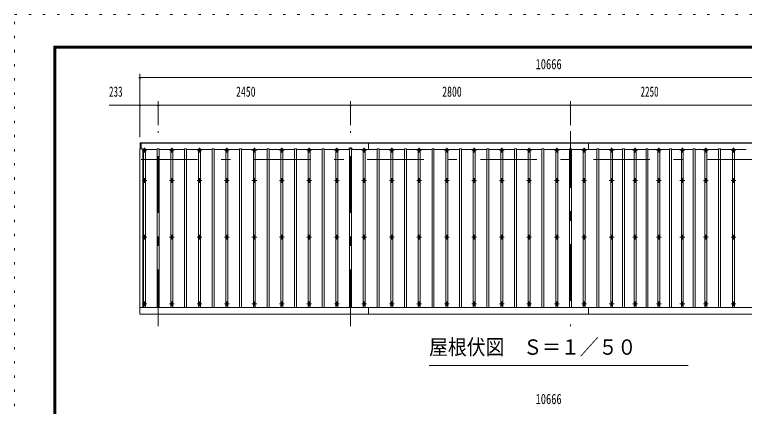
# Model space of a CAD drawing. Units: millimetres, scale not verified, with parts at other scales. Extents: x -25407 to 25413, y -10500 to 10500.
# Drawn here: x -4287 to 5005, y 5516 to 10500 of the extents above; entities that cross this region are included whole.
import ezdxf
from ezdxf.enums import TextEntityAlignment as Align

# ---------------------------------------------------------------- set-up
doc = ezdxf.new("R2010")
doc.units = ezdxf.units.MM
doc.header["$LTSCALE"] = 60
doc.linetypes.add('USER3', pattern=[24, 12, -5, 2, -5])
doc.linetypes.add('USER4', pattern=[3, 0.5, -2.5])
for name, color, linetype, lineweight in [('0-2_1-05BOLD', 7, 'Continuous', 18), ('0-3_1-25CENTER', 3, 'USER3', 18), ('0-4_1-45THIN', 4, 'Continuous', 18), ('0-5_1-55DIM', 3, 'Continuous', 18), ('0-C_F-F1PAPER', 5, 'Continuous', 18), ('0-D_F-E_J_ADD', 5, 'USER4', 18)]:
    doc.layers.add(name, color=color, linetype=linetype, lineweight=lineweight)
doc.styles.add('ＭＳ ゴシック', font='')
doc.styles.get('ＭＳ ゴシック').set_extended_font_data('MS Gothic')

msp = doc.modelspace()

# ---------------------------------------------------------------- linework, layer by layer
at = {"layer": '0-2_1-05BOLD'}
for p, q in [((-2677.74, 8790.67), (-2677.74, 8867.67)), ((-2677.74, 8862.67), (7958.26, 8862.67)), ((220.26, 8784.63), (220.26, 8867.67)), ((3020.26, 8784.63), (3020.26, 8867.67)), ((-2692.74, 6773.43), (7973.26, 6773.43)), ((220.26, 6773.43), (220.26, 6687.67)), ((3020.26, 6773.43), (3020.26, 6687.67))]:
    msp.add_line(p, q, dxfattribs=at)
for points in [[(7968.26, 8867.67), (-2687.74, 8867.67), (-2687.74, 8790.67)], [(-2692.74, 8790.67), (-2652.74, 8790.67), (-2652.74, 6773.43)], [(7933.26, 6773.43), (7933.26, 8790.67), (7973.26, 8790.67), (7973.26, 6687.67), (-2692.74, 6687.67), (-2692.74, 8790.67)]]:
    msp.add_lwpolyline(points, dxfattribs=at)
for centre in [(-2634.74, 8390.17), (-2284.74, 8390.17), (-1934.74, 8390.17), (-1584.74, 8390.17), (-1234.74, 8390.17), (-884.74, 8390.17), (-534.75, 8390.17), (-184.74, 8390.17), (165.26, 8390.17), (515.26, 8390.17), (865.26, 8390.17), (1215.26, 8390.17), (1565.26, 8390.17), (1915.26, 8390.17), (2265.26, 8390.17), (2615.26, 8390.17), (2965.26, 8390.17), (3315.26, 8390.17), (3615.26, 8390.17), (3915.26, 8390.17), (4215.26, 8390.17), (4515.26, 8390.17), (4865.26, 8390.17), (-2634.74, 7668.51), (-2284.74, 7668.51), (-1934.74, 7668.51), (-1584.74, 7668.51), (-1234.74, 7668.51), (-884.74, 7668.51), (-534.75, 7668.51), (-184.74, 7668.51), (165.26, 7668.51), (515.26, 7668.51), (865.26, 7668.51), (1215.26, 7668.51), (1565.26, 7668.51), (1915.26, 7668.51), (2265.26, 7668.51), (2615.26, 7668.51), (2965.26, 7668.51), (3315.26, 7668.51), (3615.26, 7668.51), (3915.26, 7668.51), (4215.26, 7668.51), (4515.26, 7668.51), (4865.26, 7668.51), (-2634.74, 6820.85), (-2284.74, 6820.85), (-1934.74, 6820.85), (-1584.74, 6820.85), (-1234.74, 6820.85), (-884.74, 6820.85), (-534.75, 6820.85), (-184.74, 6820.85), (165.26, 6820.85), (515.26, 6820.85), (865.26, 6820.85), (1215.26, 6820.85), (1565.26, 6820.85), (1915.26, 6820.85), (2265.26, 6820.85), (2615.26, 6820.85), (2965.26, 6820.85), (3315.26, 6820.85), (3615.26, 6820.85), (3915.26, 6820.85), (4215.26, 6820.85), (4515.26, 6820.85), (4865.26, 6820.85)]:
    msp.add_circle(centre, 10, dxfattribs=at)
for centre, radius, start, end in [((-2634.74, 8765.7), 14.5, 46.39838, 133.60162), ((-2634.74, 8786.71), 14.5, 226.3961, 313.6039), ((-2284.74, 8765.7), 14.5, 46.39838, 133.60162), ((-2284.74, 8786.71), 14.5, 226.3961, 313.6039), ((-1934.74, 8765.7), 14.5, 46.39838, 133.60162), ((-1934.74, 8786.71), 14.5, 226.3961, 313.6039), ((-1584.74, 8765.7), 14.5, 46.39838, 133.60162), ((-1584.74, 8786.71), 14.5, 226.3961, 313.6039), ((-1234.74, 8765.7), 14.5, 46.39838, 133.60162), ((-1234.74, 8786.71), 14.5, 226.3961, 313.6039), ((-884.74, 8765.7), 14.5, 46.39838, 133.60162), ((-884.74, 8786.71), 14.5, 226.3961, 313.6039), ((-534.75, 8765.7), 14.5, 46.39838, 133.60162), ((-534.75, 8786.71), 14.5, 226.3961, 313.6039), ((-184.74, 8765.7), 14.5, 46.39838, 133.60162), ((-184.74, 8786.71), 14.5, 226.3961, 313.6039), ((-9.74, 8792.15), 15, 326.44154, 213.55197), ((165.26, 8765.7), 14.5, 46.39838, 133.60162), ((165.26, 8786.71), 14.5, 226.3961, 313.6039), ((515.26, 8765.7), 14.5, 46.39838, 133.60162), ((515.26, 8786.71), 14.5, 226.3961, 313.6039), ((865.26, 8765.7), 14.5, 46.39838, 133.60162), ((865.26, 8786.71), 14.5, 226.3961, 313.6039), ((1215.26, 8765.7), 14.5, 46.39838, 133.60162), ((1215.26, 8786.71), 14.5, 226.3961, 313.6039), ((1565.26, 8765.7), 14.5, 46.39838, 133.60162), ((1565.26, 8786.71), 14.5, 226.3961, 313.6039), ((1915.26, 8765.7), 14.5, 46.39838, 133.60162), ((1915.26, 8786.71), 14.5, 226.3961, 313.6039), ((2265.26, 8765.7), 14.5, 46.39838, 133.60162), ((2265.26, 8786.71), 14.5, 226.3961, 313.6039), ((2615.26, 8765.7), 14.5, 46.39838, 133.60162), ((2615.26, 8786.71), 14.5, 226.3961, 313.6039), ((2965.26, 8765.7), 14.5, 46.39838, 133.60162), ((2965.26, 8786.71), 14.5, 226.3961, 313.6039), ((3315.26, 8765.7), 14.5, 46.39838, 133.60162), ((3315.26, 8786.71), 14.5, 226.3961, 313.6039), ((3615.26, 8765.7), 14.5, 46.39838, 133.60162), ((3615.26, 8786.71), 14.5, 226.3961, 313.6039), ((3915.26, 8765.7), 14.5, 46.39838, 133.60162), ((3915.26, 8786.71), 14.5, 226.3961, 313.6039), ((4215.26, 8765.7), 14.5, 46.39838, 133.60162), ((4215.26, 8786.71), 14.5, 226.3961, 313.6039), ((4515.26, 8765.7), 14.5, 46.39838, 133.60162), ((4515.26, 8786.71), 14.5, 226.3961, 313.6039), ((4865.26, 8765.7), 14.5, 46.39838, 133.60162), ((4865.26, 8786.71), 14.5, 226.3961, 313.6039)]:
    msp.add_arc(centre, radius, start, end, dxfattribs=at)
at = {"layer": '0-3_1-25CENTER'}
for p, q in [((-2459.74, 6537.67), (-2459.74, 9017.67)), ((-9.74, 6537.67), (-9.74, 9017.67)), ((2790.26, 9017.67), (2790.26, 6537.67)), ((-2604.74, 8776.2), (-2664.74, 8776.2)), ((-2634.74, 8746.2), (-2634.74, 8806.2)), ((-2254.74, 8776.2), (-2314.74, 8776.2)), ((-2284.74, 8806.2), (-2284.74, 8746.2)), ((-1904.74, 8776.2), (-1964.74, 8776.2)), ((-1934.74, 8806.2), (-1934.74, 8746.2)), ((-1554.74, 8776.2), (-1614.74, 8776.2)), ((-1584.74, 8806.2), (-1584.74, 8746.2)), ((-1264.74, 8776.2), (-1204.74, 8776.2)), ((-1234.74, 8746.2), (-1234.74, 8806.2)), ((-854.74, 8776.2), (-914.74, 8776.2)), ((-884.74, 8806.2), (-884.74, 8746.2)), ((-504.74, 8776.2), (-564.74, 8776.2)), ((-534.75, 8806.2), (-534.75, 8746.2)), ((-154.74, 8776.2), (-214.74, 8776.2)), ((-184.74, 8806.2), (-184.74, 8746.2)), ((-34.74, 8792.15), (15.26, 8792.15)), ((195.26, 8776.2), (135.26, 8776.2)), ((165.26, 8806.2), (165.26, 8746.2)), ((485.26, 8776.2), (545.26, 8776.2)), ((515.26, 8746.2), (515.26, 8806.2)), ((895.26, 8776.2), (835.26, 8776.2)), ((865.26, 8806.2), (865.26, 8746.2)), ((1245.26, 8776.2), (1185.26, 8776.2)), ((1215.26, 8806.2), (1215.26, 8746.2)), ((1595.26, 8776.2), (1535.26, 8776.2)), ((1565.26, 8806.2), (1565.26, 8746.2)), ((1945.26, 8776.2), (1885.26, 8776.2)), ((1915.26, 8806.2), (1915.26, 8746.2)), ((2295.26, 8776.2), (2235.26, 8776.2)), ((2265.26, 8806.2), (2265.26, 8746.2)), ((2645.26, 8776.2), (2585.26, 8776.2)), ((2615.26, 8806.2), (2615.26, 8746.2)), ((2995.26, 8776.2), (2935.26, 8776.2)), ((2965.26, 8806.2), (2965.26, 8746.2)), ((3345.26, 8776.2), (3285.26, 8776.2)), ((3315.26, 8746.2), (3315.26, 8806.2)), ((3645.26, 8776.2), (3585.26, 8776.2)), ((3615.26, 8806.2), (3615.26, 8746.2)), ((3945.26, 8776.2), (3885.26, 8776.2)), ((3915.26, 8746.2), (3915.26, 8806.2)), ((4245.26, 8776.2), (4185.25, 8776.2)), ((4215.26, 8806.2), (4215.26, 8746.2)), ((4545.26, 8776.2), (4485.26, 8776.2)), ((4515.26, 8806.2), (4515.26, 8746.2)), ((4895.26, 8776.2), (4835.26, 8776.2)), ((4865.26, 8806.2), (4865.26, 8746.2)), ((8123.26, 8657.67), (-2842.74, 8657.67)), ((-2604.74, 8390.17), (-2664.74, 8390.17)), ((-2634.74, 8420.17), (-2634.74, 8360.17)), ((-2254.74, 8390.17), (-2314.74, 8390.17)), ((-2284.74, 8420.17), (-2284.74, 8360.17)), ((-1904.74, 8390.17), (-1964.74, 8390.17)), ((-1934.74, 8420.17), (-1934.74, 8360.17)), ((-1554.74, 8390.17), (-1614.74, 8390.17)), ((-1584.74, 8420.17), (-1584.74, 8360.17)), ((-1204.74, 8390.17), (-1264.74, 8390.17)), ((-1234.74, 8420.17), (-1234.74, 8360.17)), ((-854.74, 8390.17), (-914.74, 8390.17)), ((-884.74, 8420.17), (-884.74, 8360.17)), ((-504.74, 8390.17), (-564.74, 8390.17)), ((-534.75, 8420.17), (-534.75, 8360.17)), ((-154.74, 8390.17), (-214.74, 8390.17)), ((-184.74, 8420.17), (-184.74, 8360.17)), ((195.26, 8390.17), (135.26, 8390.17)), ((165.26, 8420.17), (165.26, 8360.17)), ((545.26, 8390.17), (485.26, 8390.17)), ((515.26, 8420.17), (515.26, 8360.17)), ((895.26, 8390.17), (835.26, 8390.17)), ((865.26, 8420.17), (865.26, 8360.17)), ((1245.26, 8390.17), (1185.26, 8390.17)), ((1215.26, 8420.17), (1215.26, 8360.17)), ((1595.26, 8390.17), (1535.26, 8390.17)), ((1565.26, 8420.17), (1565.26, 8360.17)), ((1945.26, 8390.17), (1885.26, 8390.17)), ((1915.26, 8420.17), (1915.26, 8360.17)), ((2295.26, 8390.17), (2235.26, 8390.17)), ((2265.26, 8420.17), (2265.26, 8360.17)), ((2645.26, 8390.17), (2585.26, 8390.17)), ((2615.26, 8420.17), (2615.26, 8360.17)), ((2935.26, 8390.17), (2995.26, 8390.17)), ((2965.26, 8360.17), (2965.26, 8420.17)), ((3345.26, 8390.17), (3285.26, 8390.17)), ((3315.26, 8420.17), (3315.26, 8360.17)), ((3645.26, 8390.17), (3585.26, 8390.17)), ((3615.26, 8360.17), (3615.26, 8420.17)), ((3945.26, 8390.17), (3885.26, 8390.17)), ((3915.26, 8420.17), (3915.26, 8360.17)), ((4245.26, 8390.17), (4185.26, 8390.17)), ((4215.26, 8360.17), (4215.26, 8420.17)), ((4545.26, 8390.17), (4485.26, 8390.17)), ((4515.26, 8420.17), (4515.26, 8360.17)), ((4895.26, 8390.17), (4835.26, 8390.17)), ((4865.26, 8420.17), (4865.26, 8360.17)), ((-2664.74, 7668.51), (-2604.74, 7668.51)), ((-2634.74, 7638.51), (-2634.74, 7698.51)), ((-2314.74, 7668.51), (-2254.74, 7668.51)), ((-2284.74, 7698.51), (-2284.74, 7638.51)), ((-1964.74, 7668.51), (-1904.74, 7668.51)), ((-1934.74, 7638.51), (-1934.74, 7698.51)), ((-1614.74, 7668.51), (-1554.74, 7668.51)), ((-1584.74, 7698.51), (-1584.74, 7638.51)), ((-1264.74, 7668.51), (-1204.74, 7668.51)), ((-1234.74, 7638.51), (-1234.74, 7698.51)), ((-914.74, 7668.51), (-854.74, 7668.51)), ((-884.74, 7698.51), (-884.74, 7638.51)), ((-564.74, 7668.51), (-504.74, 7668.51)), ((-534.75, 7638.51), (-534.75, 7698.51)), ((-214.74, 7668.51), (-154.74, 7668.51)), ((-184.74, 7698.51), (-184.74, 7638.51)), ((135.26, 7668.51), (195.26, 7668.51)), ((165.26, 7638.51), (165.26, 7698.51)), ((485.26, 7668.51), (545.26, 7668.51)), ((515.26, 7698.51), (515.26, 7638.51)), ((835.26, 7668.51), (895.26, 7668.51)), ((865.26, 7638.51), (865.26, 7698.51)), ((1185.26, 7668.51), (1245.26, 7668.51)), ((1215.26, 7698.51), (1215.26, 7638.51)), ((1535.26, 7668.51), (1595.26, 7668.51)), ((1565.26, 7638.51), (1565.26, 7698.51)), ((1885.26, 7668.51), (1945.26, 7668.51)), ((1915.26, 7698.51), (1915.26, 7638.51)), ((2235.26, 7668.51), (2295.26, 7668.51)), ((2265.26, 7638.51), (2265.26, 7698.51)), ((2585.26, 7668.51), (2645.26, 7668.51)), ((2615.26, 7698.51), (2615.26, 7638.51)), ((2935.26, 7668.51), (2995.26, 7668.51)), ((2965.26, 7638.51), (2965.26, 7698.51)), ((3285.26, 7668.51), (3345.26, 7668.51)), ((3315.26, 7698.51), (3315.26, 7638.51)), ((3645.26, 7668.51), (3585.26, 7668.51)), ((3615.26, 7638.51), (3615.26, 7698.51)), ((3885.26, 7668.51), (3945.26, 7668.51)), ((3915.26, 7698.51), (3915.26, 7638.51)), ((4245.26, 7668.51), (4185.26, 7668.51)), ((4215.26, 7638.51), (4215.26, 7698.51)), ((4485.26, 7668.51), (4545.26, 7668.51)), ((4515.26, 7698.51), (4515.26, 7638.51)), ((4835.26, 7668.51), (4895.26, 7668.51)), ((4865.26, 7638.51), (4865.26, 7698.51)), ((-2664.74, 6820.85), (-2604.74, 6820.85)), ((-2634.74, 6790.85), (-2634.74, 6850.85)), ((-2314.74, 6820.85), (-2254.74, 6820.85)), ((-2284.74, 6790.85), (-2284.74, 6850.85)), ((-1964.74, 6820.85), (-1904.74, 6820.85)), ((-1934.74, 6790.85), (-1934.74, 6850.85)), ((-1614.74, 6820.85), (-1554.74, 6820.85)), ((-1584.74, 6790.85), (-1584.74, 6850.85)), ((-1264.74, 6820.85), (-1204.74, 6820.85)), ((-1234.74, 6790.85), (-1234.74, 6850.85)), ((-914.74, 6820.85), (-854.74, 6820.85)), ((-884.74, 6790.85), (-884.74, 6850.85)), ((-564.74, 6820.85), (-504.74, 6820.85)), ((-534.75, 6790.85), (-534.75, 6850.85)), ((-214.74, 6820.85), (-154.74, 6820.85)), ((-184.74, 6790.85), (-184.74, 6850.85)), ((135.26, 6820.85), (195.26, 6820.85)), ((165.26, 6790.85), (165.26, 6850.85)), ((485.26, 6820.85), (545.26, 6820.85)), ((515.26, 6790.85), (515.26, 6850.85)), ((835.26, 6820.85), (895.26, 6820.85)), ((865.26, 6790.85), (865.26, 6850.85)), ((1185.26, 6820.85), (1245.26, 6820.85)), ((1215.26, 6790.85), (1215.26, 6850.85)), ((1535.26, 6820.85), (1595.26, 6820.85)), ((1565.26, 6790.85), (1565.26, 6850.85)), ((1885.26, 6820.85), (1945.26, 6820.85)), ((1915.26, 6790.85), (1915.26, 6850.85)), ((2235.26, 6820.85), (2295.26, 6820.85)), ((2265.26, 6790.85), (2265.26, 6850.85)), ((2585.26, 6820.85), (2645.26, 6820.85)), ((2615.26, 6790.85), (2615.26, 6850.85)), ((2935.26, 6820.85), (2995.26, 6820.85)), ((2965.26, 6790.85), (2965.26, 6850.85)), ((3345.26, 6820.85), (3285.26, 6820.85)), ((3315.26, 6790.85), (3315.26, 6850.85)), ((3645.26, 6820.85), (3585.26, 6820.85)), ((3615.26, 6790.85), (3615.26, 6850.85)), ((3945.26, 6820.85), (3885.26, 6820.85)), ((3915.26, 6790.85), (3915.26, 6850.85)), ((4245.26, 6820.85), (4185.26, 6820.85)), ((4215.26, 6790.85), (4215.26, 6850.85)), ((4485.26, 6820.85), (4545.26, 6820.85)), ((4515.26, 6790.85), (4515.26, 6850.85)), ((4835.26, 6820.85), (4895.26, 6820.85)), ((4865.26, 6790.85), (4865.26, 6850.85))]:
    msp.add_line(p, q, dxfattribs=at)
at = {"layer": '0-4_1-45THIN'}
for p, q in [((-2652.74, 8784.63), (-2647.24, 8784.63)), ((-2622.24, 8784.63), (-2472.24, 8784.63)), ((-2447.24, 8784.63), (-2297.24, 8784.63)), ((-2272.24, 8784.63), (-2122.24, 8784.63)), ((-2097.24, 8784.63), (-1947.24, 8784.63)), ((-1922.24, 8784.63), (-1772.24, 8784.63)), ((-1747.24, 8784.63), (-1597.24, 8784.63)), ((-1572.24, 8784.63), (-1422.24, 8784.63)), ((-1397.24, 8784.63), (-1247.24, 8784.63)), ((-1222.24, 8784.63), (-1072.24, 8784.63)), ((-1047.24, 8784.63), (-897.24, 8784.63)), ((-872.24, 8784.63), (-722.24, 8784.63)), ((-697.24, 8784.63), (-547.24, 8784.63)), ((-522.24, 8784.63), (-372.24, 8784.63)), ((-347.24, 8784.63), (-197.24, 8784.63)), ((-172.24, 8784.63), (-22.24, 8784.63)), ((2.76, 8784.63), (152.76, 8784.63)), ((177.76, 8784.63), (327.76, 8784.63)), ((352.76, 8784.63), (502.76, 8784.63)), ((527.76, 8784.63), (677.76, 8784.63)), ((702.76, 8784.63), (852.76, 8784.63)), ((877.76, 8784.63), (1027.76, 8784.63)), ((1052.76, 8784.63), (1202.76, 8784.63)), ((1227.76, 8784.63), (1377.76, 8784.63)), ((1402.76, 8784.63), (1552.76, 8784.63)), ((1577.76, 8784.63), (1727.76, 8784.63)), ((1752.76, 8784.63), (1902.76, 8784.63)), ((1927.76, 8784.63), (2077.76, 8784.63)), ((2102.76, 8784.63), (2252.76, 8784.63)), ((2277.76, 8784.63), (2427.76, 8784.63)), ((2452.76, 8784.63), (2602.76, 8784.63)), ((2627.76, 8784.63), (2777.76, 8784.63)), ((2802.76, 8784.63), (2952.76, 8784.63)), ((2977.76, 8784.63), (3127.76, 8784.63)), ((3152.76, 8784.63), (3302.76, 8784.63)), ((3327.76, 8784.63), (3452.76, 8784.63)), ((3477.76, 8784.63), (3602.76, 8784.63)), ((3627.76, 8784.63), (3752.76, 8784.63)), ((3777.76, 8784.63), (3902.76, 8784.63)), ((3927.76, 8784.63), (4052.76, 8784.63)), ((4077.76, 8784.63), (4202.76, 8784.63)), ((4227.76, 8784.63), (4352.76, 8784.63)), ((4377.76, 8784.63), (4502.76, 8784.63)), ((4527.76, 8784.63), (4677.76, 8784.63)), ((4702.76, 8784.63), (4852.76, 8784.63)), ((4877.76, 8784.63), (5027.76, 8784.63))]:
    msp.add_line(p, q, dxfattribs=at)
for points in [[(-2647.24, 6773.43), (-2647.24, 8790.67), (-2622.24, 8790.67), (-2622.24, 6773.43)], [(-2447.24, 6773.43), (-2447.24, 8790.67), (-2472.24, 8790.67), (-2472.24, 6773.43)], [(-2272.24, 6773.43), (-2272.24, 8790.67), (-2297.24, 8790.67), (-2297.24, 6773.43)], [(-2097.24, 6773.43), (-2097.24, 8790.67), (-2122.24, 8790.67), (-2122.24, 6773.43)], [(-1922.24, 6773.43), (-1922.24, 8790.67), (-1947.24, 8790.67), (-1947.24, 6773.43)], [(-1747.24, 6773.43), (-1747.24, 8790.67), (-1772.24, 8790.67), (-1772.24, 6773.43)], [(-1572.24, 6773.43), (-1572.24, 8790.67), (-1597.24, 8790.67), (-1597.24, 6773.43)], [(-1397.24, 6773.43), (-1397.24, 8790.67), (-1422.24, 8790.67), (-1422.24, 6773.43)], [(-1222.24, 6773.43), (-1222.24, 8790.67), (-1247.24, 8790.67), (-1247.24, 6773.43)], [(-1047.24, 6773.43), (-1047.24, 8790.67), (-1072.24, 8790.67), (-1072.24, 6773.43)], [(-872.24, 6773.43), (-872.24, 8790.67), (-897.24, 8790.67), (-897.24, 6773.43)], [(-697.24, 6773.43), (-697.24, 8790.67), (-722.24, 8790.67), (-722.24, 6773.43)], [(-522.24, 6773.43), (-522.24, 8790.67), (-547.24, 8790.67), (-547.24, 6773.43)], [(-347.24, 6773.43), (-347.24, 8790.67), (-372.24, 8790.67), (-372.24, 6773.43)], [(-172.24, 6773.43), (-172.24, 8790.67), (-197.24, 8790.67), (-197.24, 6773.43)], [(2.76, 6773.43), (2.76, 8790.67), (-22.24, 8790.67), (-22.24, 6773.43)], [(177.76, 6773.43), (177.76, 8790.67), (152.76, 8790.67), (152.76, 6773.43)], [(352.76, 6773.43), (352.76, 8790.67), (327.76, 8790.67), (327.76, 6773.43)], [(527.76, 6773.43), (527.76, 8790.67), (502.76, 8790.67), (502.76, 6773.43)], [(702.76, 6773.43), (702.76, 8790.67), (677.76, 8790.67), (677.76, 6773.43)], [(877.76, 6773.43), (877.76, 8790.67), (852.76, 8790.67), (852.76, 6773.43)], [(1052.76, 6773.43), (1052.76, 8790.67), (1027.76, 8790.67), (1027.76, 6773.43)], [(1227.76, 6773.43), (1227.76, 8790.67), (1202.76, 8790.67), (1202.76, 6773.43)], [(1402.76, 6773.43), (1402.76, 8790.67), (1377.76, 8790.67), (1377.76, 6773.43)], [(1577.76, 6773.43), (1577.76, 8790.67), (1552.76, 8790.67), (1552.76, 6773.43)], [(1752.76, 6773.43), (1752.76, 8790.67), (1727.76, 8790.67), (1727.76, 6773.43)], [(1927.76, 6773.43), (1927.76, 8790.67), (1902.76, 8790.67), (1902.76, 6773.43)], [(2102.76, 6773.43), (2102.76, 8790.67), (2077.76, 8790.67), (2077.76, 6773.43)], [(2277.76, 6773.43), (2277.76, 8790.67), (2252.76, 8790.67), (2252.76, 6773.43)], [(2452.76, 6773.43), (2452.76, 8790.67), (2427.76, 8790.67), (2427.76, 6773.43)], [(2627.76, 6773.43), (2627.76, 8790.67), (2602.76, 8790.67), (2602.76, 6773.43)], [(2802.76, 6773.43), (2802.76, 8790.67), (2777.76, 8790.67), (2777.76, 6773.43)], [(2977.76, 6773.43), (2977.76, 8790.67), (2952.76, 8790.67), (2952.76, 6773.43)], [(3152.76, 6773.43), (3152.76, 8790.67), (3127.76, 8790.67), (3127.76, 6773.43)], [(3327.76, 6773.43), (3327.76, 8790.67), (3302.76, 8790.67), (3302.76, 6773.43)], [(3477.76, 6773.43), (3477.76, 8790.67), (3452.76, 8790.67), (3452.76, 6773.43)], [(3627.76, 6773.43), (3627.76, 8790.67), (3602.76, 8790.67), (3602.76, 6773.43)], [(3777.76, 6773.43), (3777.76, 8790.67), (3752.76, 8790.67), (3752.76, 6773.43)], [(3927.76, 6773.43), (3927.76, 8790.67), (3902.76, 8790.67), (3902.76, 6773.43)], [(4077.76, 6773.43), (4077.76, 8790.67), (4052.76, 8790.67), (4052.76, 6773.43)], [(4227.76, 6773.43), (4227.76, 8790.67), (4202.76, 8790.67), (4202.76, 6773.43)], [(4377.76, 6773.43), (4377.76, 8790.67), (4352.76, 8790.67), (4352.76, 6773.43)], [(4527.76, 6773.43), (4527.76, 8790.67), (4502.76, 8790.67), (4502.76, 6773.43)], [(4702.76, 6773.43), (4702.76, 8790.67), (4677.76, 8790.67), (4677.76, 6773.43)], [(4877.76, 6773.43), (4877.76, 8790.67), (4852.76, 8790.67), (4852.76, 6773.43)]]:
    msp.add_lwpolyline(points, dxfattribs=at)
at = {"layer": '0-5_1-55DIM'}
for p, q in [((-2682.74, 9698.67), (-2702.74, 9698.67)), ((-2692.74, 8942.68), (-2692.74, 9748.67)), ((-2692.74, 9698.67), (7973.26, 9698.67)), ((-2459.74, 9092.68), (-2459.74, 9398.67)), ((-9.74, 9092.68), (-9.74, 9398.67)), ((2790.26, 9398.67), (2790.26, 9092.68)), ((-3085.24, 9348.67), (8365.76, 9348.67)), ((-2682.74, 9348.67), (-2702.74, 9348.67)), ((-2449.74, 9348.67), (-2469.74, 9348.67)), ((0.26, 9348.67), (-19.74, 9348.67)), ((2800.26, 9348.67), (2780.26, 9348.67)), ((4290.26, 6037.67), (990.26, 6037.67))]:
    msp.add_line(p, q, dxfattribs=at)
for centre in [(-2692.74, 9698.67), (-2692.74, 9348.67), (-2459.74, 9348.67), (-9.74, 9348.67), (2790.26, 9348.67)]:
    msp.add_arc(centre, 10, 180, 0, dxfattribs=at)
at = {"layer": '0-C_F-F1PAPER'}
for points in [[(-3787.41, 10100), (-3787.41, -10000), (24912.59, -10000), (24912.59, 10100)], [(-3784.91, 10097.5), (-3784.91, -9997.5), (24910.09, -9997.5), (24910.09, 10097.5)], [(-3782.41, 10095), (-3782.41, -9995), (24907.59, -9995), (24907.59, 10095)], [(-3779.91, 10092.5), (24905.09, 10092.5), (24905.09, -9992.5), (-3779.91, -9992.5)], [(-3777.41, 10090), (-3777.41, -9990), (24902.59, -9990), (24902.59, 10090)], [(-3774.91, 10087.5), (24900.09, 10087.5), (24900.09, -9987.5), (-3774.91, -9987.5)], [(-3772.41, 10085), (-3772.41, -9985), (24897.59, -9985), (24897.59, 10085)], [(-3769.91, 10082.5), (24895.09, 10082.5), (24895.09, -9982.5), (-3769.91, -9982.5)], [(-3767.41, 10080), (24892.59, 10080), (24892.59, -9980), (-3767.41, -9980)], [(-3764.91, 10077.5), (24890.09, 10077.5), (24890.09, -9977.5), (-3764.91, -9977.5)], [(-3762.41, 10075), (-3762.41, -9975), (24887.59, -9975), (24887.59, 10075)]]:
    msp.add_lwpolyline(points, close=True, dxfattribs=at)
at = {"layer": '0-D_F-E_J_ADD'}
msp.add_lwpolyline([(-4287.41, 10500), (25412.59, 10500), (25412.59, -10500), (-4287.41, -10500)], close=True, dxfattribs=at)

# ---------------------------------------------------------------- texts
at = {"layer": '0-5_1-55DIM', "color": 7, "style": 'ＭＳ ゴシック'}
for s, height, width, p in [('10666', 130.2, 0.75, (2346.51, 9766.43)), ('233', 130.2, 0.65, (-3085.24, 9416.44)), ('2450', 130.2, 0.7, (-1467.24, 9416.44)), ('2800', 130.2, 0.7, (1157.76, 9416.44)), ('2250', 130.2, 0.65, (3682.76, 9416.44)), ('屋根伏図\u3000Ｓ＝１／５０', 195.4, 0.9, (990.26, 6114.32)), ('10666', 130.2, 0.75, (2346.51, 5506.44))]:
    msp.add_text(s, height=height, dxfattribs=dict(at, width=width)).set_placement(p, align=Align.BOTTOM_LEFT)

doc.saveas('drawing.dxf')
